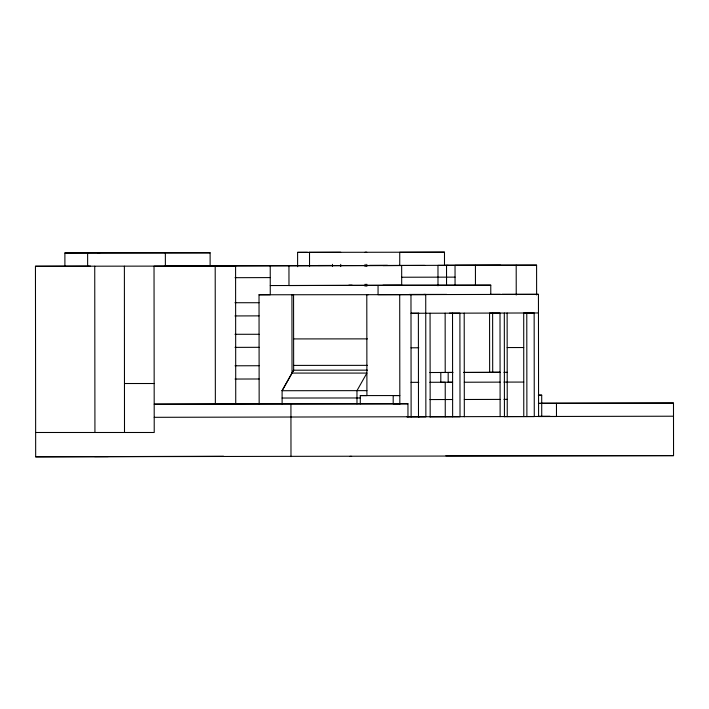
<?xml version="1.0" encoding="UTF-8"?>
<svg xmlns="http://www.w3.org/2000/svg" width="709" height="709" viewBox="0 0 709 709"><rect width="100%" height="100%" fill="white"/><g stroke="black" fill="none" stroke-linecap="round" stroke-linejoin="round"><path stroke-width="1.06" d="M64.9 266.194L64.891 252.98L107.981 252.865L210.112 252.803L210.13 265.946L235.583 265.964L235.743 403.962L154.199 404.174L407.95 403.776L407.967 416.919M297.62 266.699L297.603 252.36L307.546 252.333M309.248 252.333L340.701 252.244M365.1 252.227L366.757 252.227M64.891 252.98L210.112 252.803M401.666 265.521L288.953 265.822L288.98 285.532L401.693 285.231L401.666 265.521L382.94 265.529L444.499 265.317L444.481 252.174L399.734 252.298L399.743 265.441M541.162 403.155L673.488 403.067L673.55 455.63L35.672 456.826L35.45 266.256L90.477 266.114M209.208 265.769L424.709 265.423M318.04 265.494L331.307 265.458M369.602 265.37L387.477 265.317M210.13 265.946L165.374 266.061L165.357 252.918M288.953 265.822L215.199 265.981L215.359 404.015M448.185 265.379L446.528 265.379L446.546 284.885M235.583 265.964L154.03 266.176L154.225 432.49L35.645 432.49M536.624 294.962L536.589 265.157L455.036 265.379L455.063 285.248M235.025 277.689L270.244 277.591M401.666 277.237L455.054 277.13M348.863 285.186L352.107 285.178M270.253 285.55L490.77 285.178L490.779 294.377M236.168 403.917L259.157 403.855L259.024 294.776L270.262 294.749L270.226 265.831M423.84 294.403L425.497 294.395M368.45 294.696L366.792 294.705L366.916 395.578L360.287 395.587L360.296 403.802L259.157 403.855M538.583 416.564L538.441 294.341L378.065 294.678L378.057 285.479M418.735 313.254L410.998 313.272L538.459 312.961M234.963 315.939L259.051 315.868M235.007 347.375L259.086 347.313M411.034 347.809L418.771 347.782M235.025 365.791L259.113 365.729M429.831 372.517L452.945 372.455M463.633 372.429L500.075 372.358L489.635 372.358L489.564 313.059L500.005 313.068L500.129 416.67M503.904 372.322L507.201 372.314M464.271 372.455L500.075 372.358M235.042 379.049L259.122 378.987M411.078 382.346L418.815 382.319M429.849 382.293L445.225 382.248L445.261 416.786L429.893 416.83M464.289 382.231L500.084 382.133M503.922 382.098L523.756 382.071M366.907 390.641L282.102 390.721L282.12 403.864M541.703 395.17L538.388 395.179L541.703 395.17L541.729 416.529L538.415 416.537M360.287 397.971L282.111 398.033M429.867 399.557L452.617 399.513M464.306 399.495L500.111 399.406M503.939 399.362L507.236 399.353M399.832 403.767L393.203 403.784L393.194 395.569L399.823 395.551L360.287 395.587M541.304 403.386L673.488 403.067M407.019 416.892L419.072 416.857M503.957 416.626L534.276 416.582L534.152 312.97L523.712 312.97L523.774 416.573M673.506 416.21L154.208 417.317M35.672 456.826L223.592 456.241M349.962 456.366L351.62 456.366M297.603 252.36L444.481 252.174M98.037 252.891L99.739 252.891M444.357 265.219L536.589 265.157M500.607 265.255L437.976 265.388L437.994 285.833M35.45 266.256L195.808 266.07M382.966 285.248L490.77 285.178M409.377 294.43L446.776 294.403M490.477 294.35L500.394 294.35M502.052 294.341L538.441 294.341M259.024 294.776L425.728 294.643L425.87 416.865L418.496 416.874L418.372 313.263M234.954 302.725L259.033 302.725M449.453 313.165L459.893 313.174L460.017 416.777L445.261 416.786M234.989 334.285L259.077 334.285M293.615 338.92L367.404 338.875M507.174 347.552L523.729 347.543M293.641 365.41L367.439 365.357M367.439 370.151L293.65 370.204L282.102 390.668L293.65 370.204L293.561 294.749L291.931 294.758L292.028 373.076L366.89 373.085L356.964 390.668L356.981 403.811M124.465 383.516L154.172 383.516M360.296 403.802L407.95 403.776M538.973 416.298L549.998 416.289M541.729 416.529L556.485 416.52L556.468 403.377M445.864 455.79L673.55 455.63M94.607 456.587L108.22 456.578M526.778 312.979L526.893 416.582M516.196 265.21L516.232 295.024M507.13 313.015L507.254 416.617M504.312 313.05L504.436 416.662M492.631 313.068L492.702 372.367M475.429 265.326L475.447 285.195M464.2 313.156L464.324 416.768M452.519 313.174L452.643 416.786M445.146 313.183L445.208 372.473M430.062 313.254L430.177 416.857M410.972 294.652L411.123 416.874M399.708 294.678L399.832 404.095M366.766 264.342L366.766 266.54M366.792 284.158L366.792 286.365M365.108 264.342L365.108 266.549M365.135 284.167L365.135 286.365M340.71 264.36L340.719 266.566M332.468 264.315L332.468 266.513M309.514 252.351L309.532 266.593M290.929 404.086L290.991 456.658M124.385 266.203L124.5 432.49M94.74 266.221L94.935 432.49M87.624 252.971L87.641 266.185M452.59 372.473L448.177 372.482L448.194 382.257L452.599 382.248L440.812 382.266L440.803 372.491L452.59 372.473M541.711 403.386L538.397 403.394L541.711 403.377"/></g></svg>
